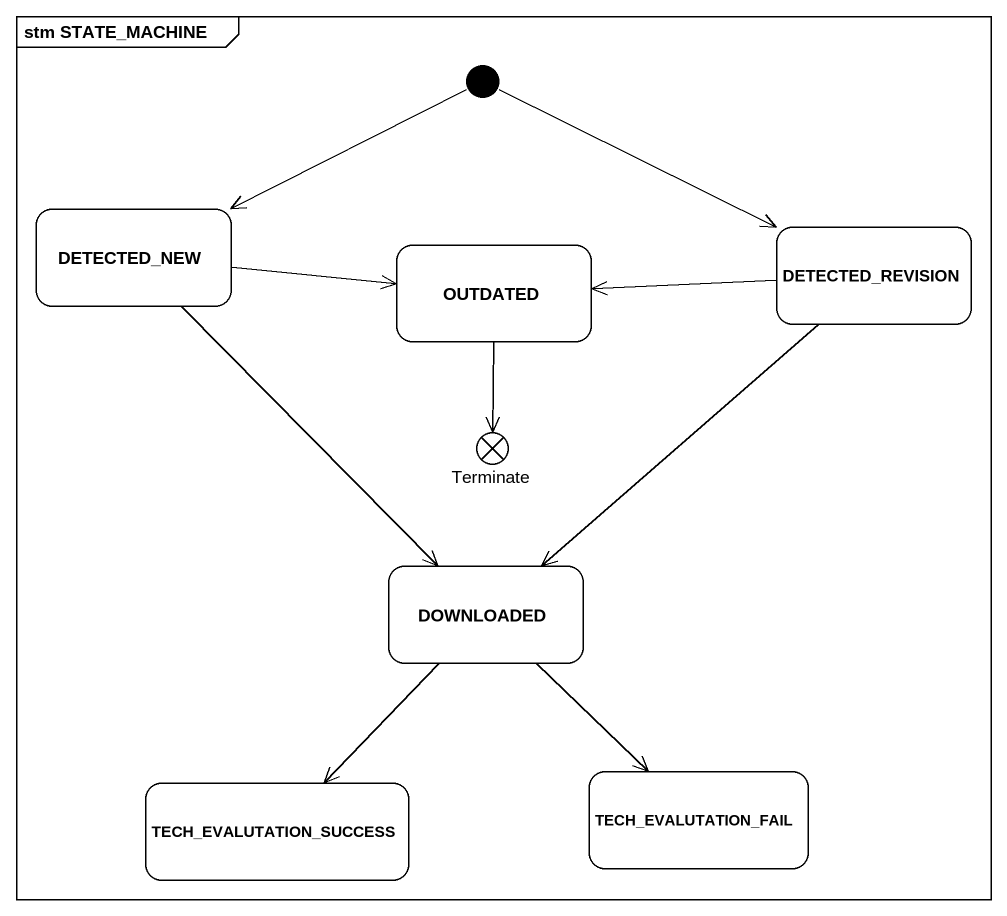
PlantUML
@startuml
mainframe stm STATE_MACHINE
hide empty description
state DETECTED_NEW
state OUTDATED
state DETECTED_REVISION
state Terminate <<end>>
state DOWNLOADED
state TECH_EVALUTATION_SUCCESS
state TECH_EVALUTATION_FAIL
[*] -left-> DETECTED_NEW
[*] -right-> DETECTED_REVISION
DETECTED_NEW -right-> OUTDATED
DETECTED_NEW --> DOWNLOADED
OUTDATED --> Terminate
DETECTED_REVISION -left-> OUTDATED
DETECTED_REVISION --> DOWNLOADED
DOWNLOADED --> TECH_EVALUTATION_SUCCESS
DOWNLOADED --> TECH_EVALUTATION_FAIL
@enduml
